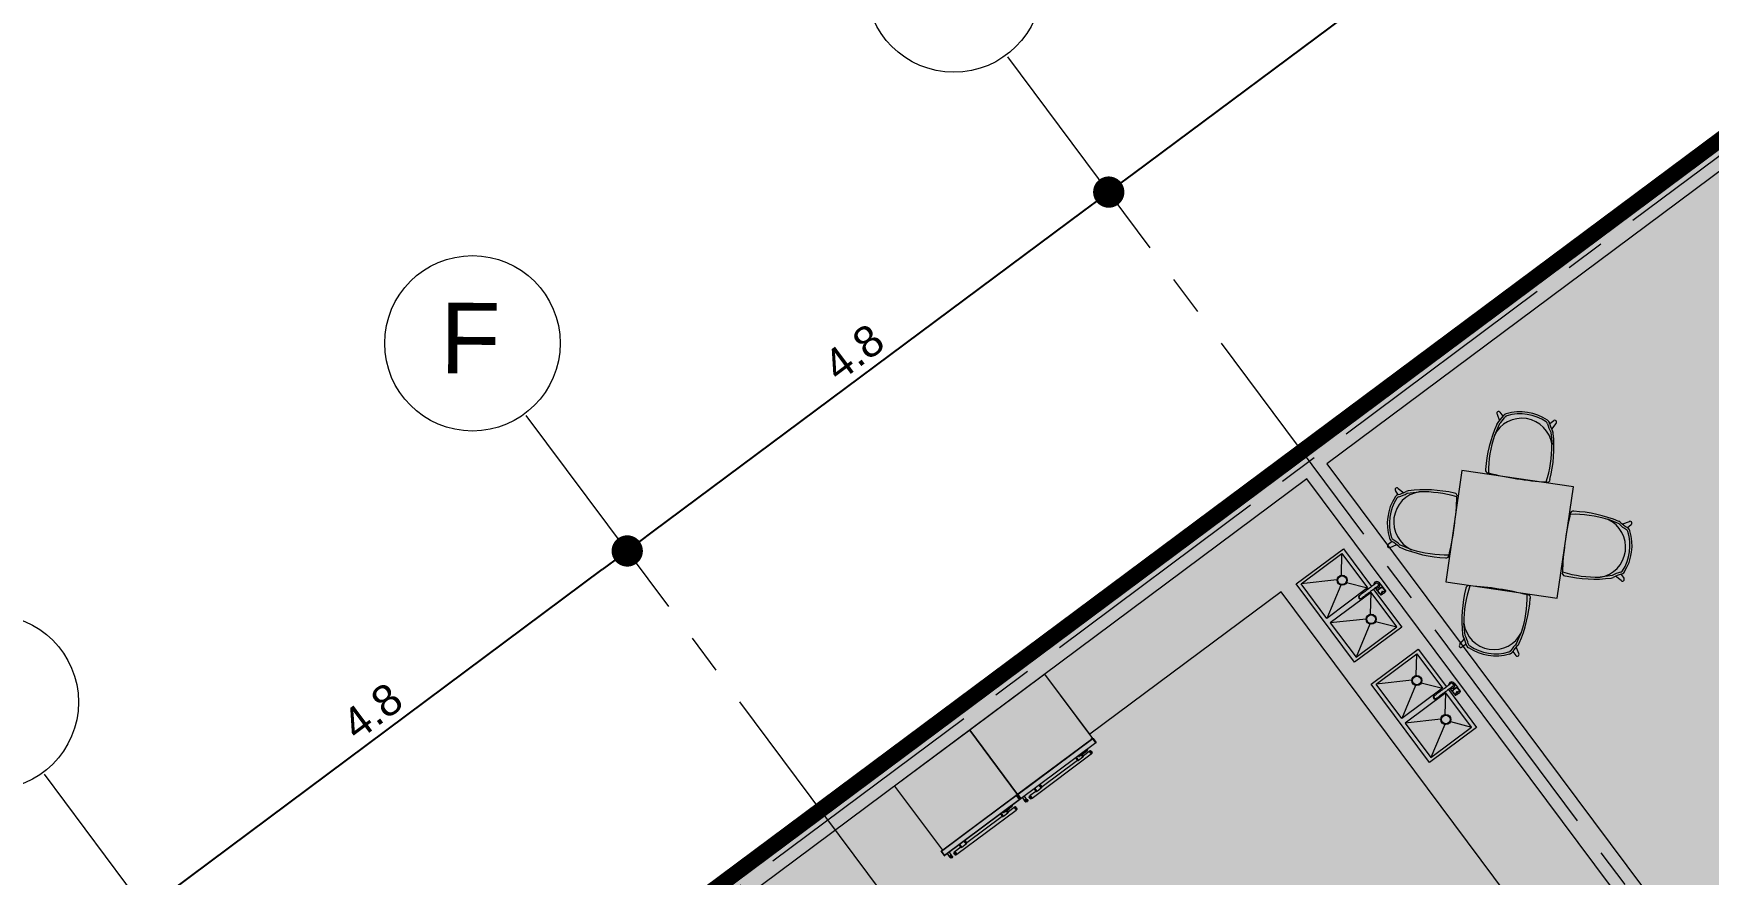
# Model space of a CAD drawing. Header units: metres. Extents: x -466 to 1322, y -1072 to 50.
# Drawn here: x 18.31 to 31.69, y -186.21 to -179.48 of the extents above; entities that cross this region are included whole.
import ezdxf

# ---------------------------------------------------------------- set-up
doc = ezdxf.new("R2010")
doc.units = ezdxf.units.M
doc.linetypes.add('CENTER2', pattern=[28.575, 19.05, -3.175, 3.175, -3.175])
doc.linetypes.add('OCULTA2', pattern=[0.3, 0.2, -0.1])
for name, color, linetype, lineweight in [('A - Hatch muros', 4, 'Continuous', 0), ('A - MURO BAJO', 2, 'Continuous', 0), ('A - TXT 100 -1', 2, 'Continuous', 0), ('A-COTAS', 41, 'Continuous', 0), ('A-EJES', 61, 'CENTER2', 0), ('A-Furn-Ktch', 122, 'Continuous', 5), ('A-MUEBLES', 5, 'Continuous', 0), ('A-MURO INT', 4, 'Continuous', 0)]:
    doc.layers.add(name, color=color, linetype=linetype, lineweight=lineweight)
doc.layers.add('Hatch Interior', color=7, linetype='Continuous', lineweight=0, true_color=0xaf6350)
doc.layers.add('Poligono Fisico', color=3, linetype='Continuous')
doc.styles.get("Standard").update_dxf_attribs({"font": 'arial.ttf'})
doc.styles.add('Style-Arial', font='arial.ttf')
doc.dimstyles.new('ISO-25', dxfattribs={"dimscale": 0.1, "dimtxt": 2.5, "dimasz": 2.5, "dimexe": 1.25, "dimexo": 0.625, "dimtad": 1, "dimdsep": 46, "dimtxsty": 'Standard', "dimblk": 'DOT', "dimcen": 2.5, "dimadec": 0, "dimazin": 0, "dimtfac": 1, "dimtmove": 0, "dimatfit": 3, "dimfxl": 1, "dimarcsym": 0})

# ---------------------------------------------------------------- blocks, each defined once
blk = doc.blocks.new('_Dot')
at = {"color": 0, "linetype": 'ByBlock', "lineweight": -2}
blk.add_line((-0.5, 0), (-1, 0), dxfattribs=at)
at = {"color": 0, "linetype": 'ByBlock', "const_width": 0.5}
blk.add_lwpolyline([(-0.25, 0, 1), (0.25, 0, 1)], format="xyb", close=True, dxfattribs=at)
blk = doc.blocks.new('*D115')
at = {"layer": 'A-COTAS', "color": 0, "lineweight": -2, "transparency": 16777216}
for p, q in [((23.012, -183.571), (22.975, -183.521)), ((19.402, -186.34), (22.849, -183.77)), ((19.164, -186.439), (19.127, -186.389))]:
    blk.add_line(p, q, dxfattribs=at)
at = {"layer": 'Defpoints', "color": 0, "transparency": 16777216}
for p in [(23.05, -183.621), (23.05, -183.621), (19.201, -186.489)]:
    blk.add_point(p, dxfattribs=at)
at = {"layer": 'A-COTAS', "color": 0, "lineweight": -2, "transparency": 16777216, "xscale": 0.25, "yscale": 0.25, "zscale": 0.25}
for p, rotation in [((23.05, -183.621), 36.69961023290219), ((19.201, -186.489), 216.6996102329022)]:
    blk.add_blockref('_Dot', p, dxfattribs=dict(at, rotation=rotation))
at = {"layer": 'A-COTAS', "color": 0, "transparency": 16777216, "insert": (21.012, -184.903), "char_height": 0.25, "attachment_point": 5, "rotation": 36.6996}
blk.add_mtext('4.8', dxfattribs=at)
blk = doc.blocks.new('*D116')
at = {"layer": 'A-COTAS', "color": 0, "lineweight": -2, "transparency": 16777216}
for p, q in [((26.935, -180.801), (26.973, -180.852)), ((23.25, -183.471), (26.698, -180.902)), ((23.012, -183.571), (22.975, -183.521))]:
    blk.add_line(p, q, dxfattribs=at)
at = {"layer": 'Defpoints', "color": 0, "transparency": 16777216}
for p in [(26.897, -180.751), (26.898, -180.752), (23.05, -183.621)]:
    blk.add_point(p, dxfattribs=at)
at = {"layer": 'A-COTAS', "color": 0, "lineweight": -2, "transparency": 16777216, "xscale": 0.25, "yscale": 0.25, "zscale": 0.25}
for p, rotation in [((26.898, -180.752), 36.69961023290219), ((23.05, -183.621), 216.6996102329022)]:
    blk.add_blockref('_Dot', p, dxfattribs=dict(at, rotation=rotation))
at = {"layer": 'A-COTAS', "color": 0, "transparency": 16777216, "insert": (24.86, -182.034), "char_height": 0.25, "attachment_point": 5, "rotation": 36.6996}
blk.add_mtext('4.8', dxfattribs=at)
blk = doc.blocks.new('*D117')
at = {"layer": 'A-COTAS', "color": 0, "lineweight": -2, "transparency": 16777216}
for p, q in [((30.783, -177.932), (30.822, -177.984)), ((27.099, -180.603), (30.546, -178.033)), ((26.935, -180.801), (26.973, -180.852))]:
    blk.add_line(p, q, dxfattribs=at)
at = {"layer": 'Defpoints', "color": 0, "transparency": 16777216}
for p in [(30.746, -177.882), (30.747, -177.884), (26.897, -180.751)]:
    blk.add_point(p, dxfattribs=at)
at = {"layer": 'A-COTAS', "color": 0, "lineweight": -2, "transparency": 16777216, "xscale": 0.25, "yscale": 0.25, "zscale": 0.25}
for p, rotation in [((30.747, -177.884), 36.69961023290219), ((26.898, -180.752), 216.6996102329022)]:
    blk.add_blockref('_Dot', p, dxfattribs=dict(at, rotation=rotation))
at = {"layer": 'A-COTAS', "color": 0, "transparency": 16777216, "insert": (28.709, -179.165), "char_height": 0.25, "attachment_point": 5, "rotation": 36.6996}
blk.add_mtext('4.8', dxfattribs=at)

msp = doc.modelspace()

# ---------------------------------------------------------------- hatches: boundary and pattern name
at = {"layer": 'A - Hatch muros', "transparency": 33554687}
h = msp.add_hatch(color=256, dxfattribs=at)
h.dxf.hatch_style = 1
h.paths.add_polyline_path([(50.66, -172.625), (45.609, -176.39), (43.733, -171.677), (28.642, -182.925), (31.571, -186.853), (30.684, -187.514), (30.565, -187.354), (31.291, -186.813), (28.482, -183.044), (8.494, -197.943), (8.291, -197.845), (48.887, -167.586), (49.155, -168.261), (48.969, -168.335), (48.797, -167.902), (43.899, -171.553), (45.295, -175.067), (45.699, -176.074), (50.583, -172.433), (50.399, -171.968), (50.584, -171.894), (52.102, -175.709), (51.917, -175.783), (51.732, -175.318), (46.847, -178.959), (48.172, -182.287), (53.641, -180.115), (53.456, -179.65), (53.641, -179.577), (53.9, -180.227), (54.085, -180.692), (53.899, -180.766), (53.715, -180.301), (48.246, -182.473), (48.848, -183.985), (49.947, -186.747), (55.415, -184.575), (55.23, -184.11), (55.417, -184.036), (55.86, -185.152), (55.674, -185.225), (55.489, -184.761), (50.021, -186.932), (50.624, -188.444), (51.279, -190.091), (56.746, -187.92), (56.562, -187.455), (56.749, -187.381), (57.007, -188.031), (51.26, -190.314), (51.167, -190.351), (50.437, -188.518), (46.605, -178.891), (51.655, -175.126)])
at = {"layer": 'Hatch Interior', "transparency": 33554687}
h = msp.add_hatch(color=256, dxfattribs=at)
h.dxf.hatch_style = 1
h.paths.add_polyline_path([(8.291, -197.845), (48.887, -167.586), (57.007, -188.031), (51.152, -190.357), (45.606, -176.392), (17.738, -197.164), (15.527, -194.197), (9.712, -198.532)])
h.paths.add_polyline_path([(29.401, -202.386), (27.181, -206.977), (48.833, -217.445), (51.053, -212.854)])
h.paths.add_polyline_path([(51.89, -192.149), (57.711, -189.837), (59.568, -194.48), (53.769, -196.783), (53.69, -196.749)])
h.paths.add_polyline_path([(18.147, -194.365), (16.543, -195.56), (15.527, -194.197), (15.367, -194.317), (17.458, -197.123), (13.264, -200.249), (13.467, -200.347), (17.738, -197.164), (16.662, -195.721), (18.266, -194.525), (19.342, -195.969), (21.466, -194.385), (21.347, -194.225), (19.222, -195.808), (17.25, -193.162), (20.177, -190.981), (22.268, -193.787), (22.348, -193.728), (20.257, -190.921), (23.103, -188.8), (25.075, -191.446), (23.032, -192.972), (23.152, -193.132), (29.323, -188.529), (29.203, -188.369), (25.236, -191.326), (23.144, -188.52), (17.131, -193.002)])
h.paths.add_polyline_path([(46.605, -178.891), (51.655, -175.126), (51.732, -175.318), (46.847, -178.959), (48.165, -182.29), (53.648, -180.112), (53.722, -180.298), (48.239, -182.476), (51.271, -190.094), (56.754, -187.917), (56.563, -187.455), (56.749, -187.381), (57.007, -188.031), (51.152, -190.357), (43.733, -171.677), (28.482, -183.044), (27.959, -183.434), (8.494, -197.943), (8.291, -197.845), (48.887, -167.586), (49.155, -168.261), (48.969, -168.335), (48.797, -167.902), (43.899, -171.553), (45.609, -176.39)], flags=16)
h.paths.add_polyline_path([(53.69, -196.749), (53.769, -196.783), (59.568, -194.48), (58.53, -191.869), (55.557, -193.05), (55.631, -193.235), (58.605, -192.054), (59.494, -194.294), (55.66, -195.816), (55.521, -195.872), (53.825, -196.545), (52.935, -194.306)], flags=17)
h.paths.add_polyline_path([(55.079, -190.884), (55.2, -190.838), (55.248, -190.815)], flags=16)
h.paths.add_polyline_path([(57.514, -189.917), (57.722, -189.833), (57.165, -190.054)])
h.paths.add_polyline_path([(52.414, -191.941), (51.89, -192.149), (51.89, -192.149)], flags=16)

# ---------------------------------------------------------------- linework, layer by layer
at = {"layer": 'A - MURO BAJO', "ltscale": 0.05}
msp.add_lwpolyline([(30.725, -187.234), (28.275, -183.947), (26.746, -185.086), (26.388, -184.605)], dxfattribs=at)
at = {"layer": 'A - TXT 100 -1'}
for centre in [(25.661, -179.093), (21.813, -181.961), (17.964, -184.83)]:
    msp.add_circle(centre, 0.701, dxfattribs=at)
at = {"layer": 'A-EJES', "ltscale": 0.1}
for p, q in [((46.36, -169.594), (4.656, -200.679)), ((34.06, -190.361), (26.08, -179.655)), ((30.212, -193.229), (22.232, -182.523)), ((26.363, -196.098), (18.383, -185.392))]:
    msp.add_line(p, q, dxfattribs=at)
at = {"layer": 'A-Furn-Ktch'}
for points in [[(29.014, -183.928), (29.24, -184.23), (28.863, -184.511), (28.396, -183.884), (28.773, -183.603), (28.998, -183.906)], [(28.757, -183.815), (28.762, -183.641)], [(28.722, -183.853), (28.436, -183.884)], [(28.753, -183.894), (28.641, -184.16)], [(28.799, -183.872), (28.967, -183.917)], [(28.982, -183.918), (28.973, -183.925)], [(28.99, -183.912), (28.982, -183.918)], [(28.998, -183.906), (28.99, -183.912)], [(29.006, -183.9), (28.998, -183.906)], [(29.013, -183.895), (29.006, -183.9)], [(29.017, -183.892), (29.013, -183.895)], [(29.018, -183.891), (29.017, -183.892)], [(29.022, -183.889), (29.018, -183.891)], [(29.024, -183.887), (29.022, -183.889)], [(29.029, -183.917), (29.023, -183.922)], [(29.026, -183.885), (29.024, -183.887)], [(29.027, -183.884), (29.026, -183.885)], [(29.03, -183.883), (29.027, -183.884)], [(29.03, -183.916), (29.029, -183.917)], [(29.046, -183.939), (29.029, -183.917)], [(29.032, -183.881), (29.03, -183.882)], [(29.03, -183.882), (29.03, -183.883)], [(29.033, -183.914), (29.03, -183.916)], [(29.033, -183.88), (29.032, -183.881)], [(29.035, -183.878), (29.033, -183.88)], [(29.035, -183.913), (29.033, -183.914)], [(29.04, -183.878), (29.035, -183.878)], [(29.038, -183.91), (29.035, -183.913)], [(29.04, -183.908), (29.038, -183.91)], [(29.043, -183.877), (29.04, -183.878)], [(29.043, -183.907), (29.04, -183.908)], [(29.047, -183.879), (29.043, -183.877)], [(29.046, -183.904), (29.043, -183.906)], [(29.043, -183.906), (29.043, -183.907)], [(29.047, -183.904), (29.046, -183.904)], [(29.049, -183.88), (29.047, -183.879)], [(29.048, -183.903), (29.047, -183.904)], [(29.049, -183.902), (29.048, -183.903)], [(29.052, -183.882), (29.049, -183.88)], [(29.051, -183.9), (29.049, -183.902)], [(29.051, -183.9), (29.053, -183.896)], [(29.054, -183.886), (29.052, -183.882)], [(29.053, -183.896), (29.055, -183.893)], [(29.055, -183.889), (29.054, -183.886)], [(29.055, -183.893), (29.055, -183.889)], [(29.062, -183.92), (29.057, -183.924)], [(29.06, -183.876), (29.086, -183.909)], [(29.067, -183.916), (29.062, -183.92)], [(29.065, -183.923), (29.069, -183.919)], [(29.072, -183.913), (29.067, -183.916)], [(29.069, -183.919), (29.07, -183.919)], [(29.07, -183.919), (29.075, -183.916)], [(29.072, -183.913), (29.078, -183.91)], [(29.072, -183.913), (29.078, -183.91)], [(29.08, -183.914), (29.075, -183.916)], [(29.082, -183.909), (29.078, -183.91)], [(29.08, -183.914), (29.084, -183.912)], [(29.085, -183.909), (29.082, -183.909)], [(29.086, -183.911), (29.084, -183.911)], [(29.084, -183.912), (29.086, -183.912)], [(29.085, -183.909), (29.086, -183.909)], [(29.087, -183.91), (29.085, -183.909)], [(29.086, -183.909), (29.086, -183.912)], [(29.087, -183.91), (29.086, -183.912)], [(29.086, -183.911), (29.086, -183.912)], [(29.086, -183.912), (29.086, -183.912)], [(29.086, -183.912), (29.087, -183.912)], [(29.088, -183.913), (29.087, -183.912)], [(29.088, -183.912), (29.109, -183.941)], [(29.107, -183.94), (29.088, -183.913)], [(28.905, -183.976), (28.899, -183.98)], [(28.901, -183.979), (28.903, -183.977)], [(28.911, -183.971), (28.905, -183.976)], [(28.916, -183.967), (28.911, -183.971)], [(28.921, -183.997), (28.915, -184.002)], [(28.923, -183.962), (28.916, -183.967)], [(28.927, -183.993), (28.921, -183.997)], [(28.931, -183.956), (28.923, -183.962)], [(28.932, -183.989), (28.927, -183.993)], [(28.938, -183.951), (28.931, -183.956)], [(28.939, -183.984), (28.932, -183.989)], [(28.947, -183.944), (28.938, -183.951)], [(28.947, -183.978), (28.939, -183.984)], [(28.956, -183.938), (28.947, -183.944)], [(28.954, -183.973), (28.947, -183.978)], [(28.963, -183.966), (28.954, -183.973)], [(28.964, -183.931), (28.956, -183.938)], [(28.972, -183.959), (28.963, -183.966)], [(28.973, -183.925), (28.964, -183.931)], [(28.981, -183.953), (28.972, -183.959)], [(28.99, -183.946), (28.981, -183.953)], [(28.989, -184.127), (28.994, -183.953)], [(28.998, -183.94), (28.99, -183.946)], [(29.006, -183.934), (28.998, -183.94)], [(29.014, -183.928), (29.006, -183.934)], [(29.023, -183.922), (29.014, -183.928)], [(29.045, -183.939), (29.046, -183.935)], [(29.046, -183.939), (29.045, -183.939)], [(29.046, -183.935), (29.049, -183.932)], [(29.047, -183.941), (29.046, -183.939)], [(29.048, -183.94), (29.047, -183.941)], [(29.048, -183.94), (29.048, -183.942)], [(29.049, -183.94), (29.048, -183.94)], [(29.048, -183.942), (29.069, -183.971)], [(29.048, -183.942), (29.048, -183.943)], [(29.063, -183.962), (29.048, -183.943)], [(29.052, -183.928), (29.049, -183.932)], [(29.052, -183.928), (29.049, -183.932)], [(29.051, -183.935), (29.049, -183.938)], [(29.049, -183.938), (29.049, -183.94)], [(29.051, -183.935), (29.055, -183.931)], [(29.057, -183.924), (29.052, -183.928)], [(29.054, -183.927), (29.052, -183.928)], [(29.055, -183.931), (29.059, -183.927)], [(29.059, -183.927), (29.065, -183.923)], [(29.068, -183.969), (29.07, -183.967)], [(29.069, -183.971), (29.068, -183.969)], [(29.069, -183.969), (29.07, -183.967)], [(29.07, -183.972), (29.069, -183.969)], [(29.07, -183.972), (29.069, -183.971)], [(29.07, -183.967), (29.072, -183.963)], [(29.07, -183.967), (29.072, -183.963)], [(29.07, -183.969), (29.071, -183.967)], [(29.071, -183.971), (29.07, -183.969)], [(29.071, -183.972), (29.07, -183.972)], [(29.071, -183.972), (29.07, -183.972)], [(29.07, -183.972), (29.07, -183.972)], [(29.07, -183.972), (29.071, -183.972)], [(29.071, -183.967), (29.073, -183.963)], [(29.071, -183.971), (29.073, -183.972)], [(29.071, -183.972), (29.074, -183.972)], [(29.075, -183.959), (29.072, -183.963)], [(29.076, -183.96), (29.072, -183.963)], [(29.077, -183.959), (29.073, -183.963)], [(29.073, -183.972), (29.075, -183.972)], [(29.078, -183.971), (29.074, -183.972)], [(29.08, -183.955), (29.075, -183.959)], [(29.075, -183.972), (29.078, -183.971)], [(29.08, -183.955), (29.076, -183.96)], [(29.081, -183.955), (29.077, -183.959)], [(29.079, -183.97), (29.078, -183.971)], [(29.079, -183.949), (29.08, -183.948)], [(29.079, -183.949), (29.08, -183.948)], [(29.079, -183.949), (29.08, -183.948)], [(29.081, -183.951), (29.079, -183.949)], [(29.079, -183.949), (29.079, -183.949)], [(29.081, -183.951), (29.079, -183.949)], [(29.079, -183.949), (29.079, -183.949)], [(29.081, -183.951), (29.079, -183.949)], [(29.079, -183.949), (29.079, -183.949)], [(29.083, -183.968), (29.079, -183.97)], [(29.081, -183.945), (29.08, -183.945)], [(29.08, -183.945), (29.081, -183.946)], [(29.08, -183.945), (29.081, -183.946)], [(29.081, -183.945), (29.08, -183.945)], [(29.081, -183.946), (29.08, -183.947)], [(29.081, -183.946), (29.08, -183.947)], [(29.081, -183.946), (29.08, -183.947)], [(29.08, -183.947), (29.08, -183.948)], [(29.08, -183.947), (29.08, -183.948)], [(29.08, -183.947), (29.08, -183.948)], [(29.084, -183.952), (29.08, -183.955)], [(29.083, -183.953), (29.08, -183.955)], [(29.082, -183.944), (29.081, -183.945)], [(29.082, -183.944), (29.081, -183.945)], [(29.082, -183.945), (29.081, -183.945)], [(29.081, -183.945), (29.081, -183.946)], [(29.081, -183.951), (29.081, -183.952)], [(29.081, -183.951), (29.081, -183.952)], [(29.081, -183.952), (29.081, -183.951)], [(29.081, -183.952), (29.082, -183.953)], [(29.081, -183.952), (29.082, -183.953)], [(29.085, -183.952), (29.081, -183.955)], [(29.082, -183.953), (29.081, -183.952)], [(29.083, -183.944), (29.082, -183.944)], [(29.083, -183.944), (29.082, -183.945)], [(29.083, -183.944), (29.082, -183.944)], [(29.083, -183.952), (29.082, -183.953)], [(29.082, -183.953), (29.083, -183.952)], [(29.083, -183.952), (29.082, -183.953)], [(29.083, -183.944), (29.084, -183.944)], [(29.083, -183.944), (29.084, -183.944)], [(29.083, -183.944), (29.084, -183.944)], [(29.084, -183.952), (29.083, -183.953)], [(29.083, -183.953), (29.083, -183.952)], [(29.084, -183.952), (29.083, -183.953)], [(29.083, -183.953), (29.083, -183.952)], [(29.083, -183.953), (29.083, -183.952)], [(29.084, -183.952), (29.083, -183.953)], [(29.089, -183.965), (29.083, -183.968)], [(29.085, -183.944), (29.084, -183.944)], [(29.086, -183.945), (29.084, -183.944)], [(29.086, -183.945), (29.084, -183.944)], [(29.084, -183.952), (29.085, -183.952)], [(29.085, -183.952), (29.084, -183.952)], [(29.085, -183.952), (29.084, -183.952)], [(29.086, -183.945), (29.085, -183.944)], [(29.086, -183.952), (29.085, -183.952)], [(29.085, -183.952), (29.086, -183.952)], [(29.086, -183.952), (29.085, -183.952)], [(29.087, -183.946), (29.086, -183.945)], [(29.087, -183.946), (29.086, -183.945)], [(29.086, -183.945), (29.087, -183.946)], [(29.091, -183.948), (29.086, -183.952)], [(29.086, -183.95), (29.086, -183.952)], [(29.087, -183.95), (29.086, -183.95)], [(29.087, -183.951), (29.086, -183.952)], [(29.087, -183.951), (29.086, -183.952)], [(29.087, -183.946), (29.088, -183.947)], [(29.087, -183.946), (29.088, -183.947)], [(29.087, -183.946), (29.088, -183.947)], [(29.088, -183.947), (29.087, -183.948)], [(29.088, -183.947), (29.087, -183.948)], [(29.09, -183.947), (29.087, -183.95)], [(29.087, -183.948), (29.088, -183.949)], [(29.087, -183.948), (29.088, -183.949)], [(29.087, -183.948), (29.087, -183.95)], [(29.088, -183.948), (29.087, -183.948)], [(29.088, -183.949), (29.087, -183.95)], [(29.088, -183.949), (29.087, -183.95)], [(29.087, -183.95), (29.087, -183.951)], [(29.087, -183.95), (29.087, -183.951)], [(29.09, -183.947), (29.088, -183.949)], [(29.088, -183.947), (29.088, -183.948)], [(29.093, -183.961), (29.089, -183.965)], [(29.095, -183.944), (29.09, -183.947)], [(29.096, -183.945), (29.09, -183.947)], [(29.096, -183.945), (29.091, -183.948)], [(29.098, -183.958), (29.093, -183.961)], [(29.095, -183.944), (29.101, -183.941)], [(29.096, -183.945), (29.101, -183.942)], [(29.096, -183.945), (29.101, -183.942)], [(29.102, -183.953), (29.098, -183.958)], [(29.105, -183.94), (29.101, -183.941)], [(29.104, -183.941), (29.101, -183.942)], [(29.105, -183.942), (29.101, -183.942)], [(29.106, -183.95), (29.102, -183.953)], [(29.108, -183.941), (29.104, -183.941)], [(29.107, -183.94), (29.105, -183.94)], [(29.107, -183.941), (29.105, -183.942)], [(29.107, -183.949), (29.106, -183.95)], [(29.107, -183.94), (29.109, -183.941)], [(29.109, -183.942), (29.107, -183.941)], [(29.109, -183.946), (29.107, -183.949)], [(29.109, -183.946), (29.107, -183.949)], [(29.11, -183.942), (29.108, -183.941)], [(29.109, -183.941), (29.11, -183.943)], [(29.109, -183.942), (29.11, -183.944)], [(29.11, -183.943), (29.109, -183.946)], [(29.11, -183.944), (29.109, -183.946)], [(29.11, -183.942), (29.11, -183.943)], [(28.955, -184.165), (28.668, -184.196)], [(29.031, -184.184), (29.2, -184.228)], [(28.985, -184.206), (28.874, -184.471)], [(29.612, -184.729), (29.838, -185.032), (29.461, -185.313), (28.994, -184.686), (29.37, -184.405), (29.596, -184.708)], [(29.355, -184.617), (29.36, -184.443)], [(29.32, -184.655), (29.034, -184.686)], [(29.35, -184.696), (29.239, -184.961)], [(29.396, -184.674), (29.565, -184.718)], [(29.58, -184.72), (29.571, -184.726)], [(29.588, -184.714), (29.58, -184.72)], [(29.596, -184.708), (29.588, -184.714)], [(29.604, -184.702), (29.596, -184.708)], [(29.61, -184.697), (29.604, -184.702)], [(29.614, -184.694), (29.61, -184.697)], [(29.62, -184.723), (29.612, -184.729)], [(29.616, -184.693), (29.614, -184.694)], [(29.619, -184.69), (29.616, -184.693)], [(29.622, -184.689), (29.619, -184.69)], [(29.627, -184.719), (29.62, -184.723)], [(29.624, -184.687), (29.622, -184.689)], [(29.625, -184.686), (29.624, -184.687)], [(29.627, -184.684), (29.625, -184.686)], [(29.628, -184.684), (29.627, -184.684)], [(29.631, -184.716), (29.627, -184.718)], [(29.627, -184.718), (29.627, -184.719)], [(29.643, -184.741), (29.627, -184.719)], [(29.63, -184.683), (29.628, -184.684)], [(29.633, -184.68), (29.63, -184.682)], [(29.63, -184.682), (29.63, -184.683)], [(29.632, -184.714), (29.631, -184.716)], [(29.635, -184.712), (29.632, -184.714)], [(29.637, -184.679), (29.633, -184.68)], [(29.638, -184.71), (29.635, -184.712)], [(29.641, -184.679), (29.637, -184.679)], [(29.64, -184.708), (29.638, -184.71)], [(29.641, -184.708), (29.64, -184.708)], [(29.644, -184.68), (29.641, -184.679)], [(29.643, -184.706), (29.641, -184.708)], [(29.644, -184.705), (29.643, -184.706)], [(29.647, -184.682), (29.644, -184.68)], [(29.646, -184.704), (29.644, -184.705)], [(29.647, -184.704), (29.646, -184.704)], [(29.65, -184.684), (29.647, -184.682)], [(29.649, -184.702), (29.647, -184.704)], [(29.649, -184.702), (29.651, -184.698)], [(29.651, -184.688), (29.65, -184.684)], [(29.652, -184.691), (29.651, -184.688)], [(29.651, -184.698), (29.652, -184.694)], [(29.652, -184.694), (29.652, -184.691)], [(29.66, -184.721), (29.654, -184.726)], [(29.658, -184.678), (29.684, -184.711)], [(29.665, -184.718), (29.66, -184.721)], [(29.662, -184.725), (29.667, -184.721)], [(29.67, -184.715), (29.665, -184.718)], [(29.667, -184.721), (29.668, -184.72)], [(29.668, -184.72), (29.673, -184.718)], [(29.67, -184.715), (29.676, -184.712)], [(29.67, -184.715), (29.676, -184.712)], [(29.678, -184.715), (29.673, -184.718)], [(29.679, -184.711), (29.676, -184.712)], [(29.678, -184.715), (29.682, -184.714)], [(29.682, -184.711), (29.679, -184.711)], [(29.682, -184.711), (29.684, -184.711)], [(29.684, -184.712), (29.682, -184.711)], [(29.683, -184.713), (29.682, -184.712)], [(29.682, -184.714), (29.683, -184.714)], [(29.683, -184.713), (29.684, -184.713)], [(29.683, -184.714), (29.684, -184.713)], [(29.684, -184.711), (29.684, -184.713)], [(29.684, -184.712), (29.684, -184.713)], [(29.684, -184.713), (29.685, -184.714)], [(29.685, -184.714), (29.707, -184.743)], [(29.686, -184.714), (29.685, -184.714)], [(29.705, -184.742), (29.686, -184.714)], [(29.503, -184.777), (29.496, -184.782)], [(29.499, -184.78), (29.5, -184.779)], [(29.508, -184.773), (29.503, -184.777)], [(29.514, -184.769), (29.508, -184.773)], [(29.519, -184.799), (29.512, -184.804)], [(29.52, -184.764), (29.514, -184.769)], [(29.524, -184.795), (29.519, -184.799)], [(29.528, -184.758), (29.52, -184.764)], [(29.53, -184.791), (29.524, -184.795)], [(29.536, -184.753), (29.528, -184.758)], [(29.536, -184.786), (29.53, -184.791)], [(29.544, -184.746), (29.536, -184.753)], [(29.545, -184.78), (29.536, -184.786)], [(29.553, -184.74), (29.544, -184.746)], [(29.552, -184.774), (29.545, -184.78)], [(29.561, -184.768), (29.552, -184.774)], [(29.562, -184.733), (29.553, -184.74)], [(29.569, -184.761), (29.561, -184.768)], [(29.571, -184.726), (29.562, -184.733)], [(29.578, -184.755), (29.569, -184.761)], [(29.587, -184.748), (29.578, -184.755)], [(29.596, -184.741), (29.587, -184.748)], [(29.587, -184.929), (29.592, -184.755)], [(29.604, -184.735), (29.596, -184.741)], [(29.612, -184.729), (29.604, -184.735)], [(29.643, -184.74), (29.644, -184.737)], [(29.643, -184.741), (29.643, -184.74)], [(29.645, -184.743), (29.643, -184.741)], [(29.644, -184.737), (29.647, -184.734)], [(29.645, -184.742), (29.645, -184.743)], [(29.645, -184.742), (29.645, -184.744)], [(29.646, -184.742), (29.645, -184.742)], [(29.645, -184.744), (29.667, -184.773)], [(29.645, -184.744), (29.646, -184.744)], [(29.649, -184.737), (29.646, -184.74)], [(29.646, -184.74), (29.646, -184.742)], [(29.66, -184.764), (29.646, -184.744)], [(29.65, -184.73), (29.647, -184.734)], [(29.65, -184.73), (29.647, -184.734)], [(29.649, -184.737), (29.652, -184.733)], [(29.654, -184.726), (29.65, -184.73)], [(29.652, -184.729), (29.65, -184.73)], [(29.652, -184.733), (29.657, -184.729)], [(29.657, -184.729), (29.662, -184.725)], [(29.666, -184.771), (29.667, -184.768)], [(29.667, -184.773), (29.666, -184.771)], [(29.667, -184.768), (29.669, -184.764)], [(29.667, -184.768), (29.67, -184.765)], [(29.667, -184.771), (29.667, -184.768)], [(29.667, -184.773), (29.667, -184.771)], [(29.668, -184.774), (29.667, -184.773)], [(29.667, -184.773), (29.668, -184.774)], [(29.668, -184.771), (29.669, -184.769)], [(29.668, -184.773), (29.668, -184.771)], [(29.668, -184.773), (29.67, -184.774)], [(29.669, -184.774), (29.668, -184.774)], [(29.669, -184.774), (29.668, -184.774)], [(29.668, -184.774), (29.669, -184.774)], [(29.673, -184.761), (29.669, -184.764)], [(29.669, -184.769), (29.671, -184.765)], [(29.669, -184.774), (29.672, -184.774)], [(29.673, -184.761), (29.67, -184.765)], [(29.67, -184.774), (29.672, -184.773)], [(29.674, -184.761), (29.671, -184.765)], [(29.675, -184.772), (29.672, -184.774)], [(29.672, -184.773), (29.675, -184.772)], [(29.678, -184.757), (29.673, -184.761)], [(29.678, -184.757), (29.673, -184.761)], [(29.679, -184.757), (29.674, -184.761)], [(29.676, -184.772), (29.675, -184.772)], [(29.677, -184.751), (29.676, -184.75)], [(29.676, -184.75), (29.677, -184.75)], [(29.677, -184.751), (29.676, -184.75)], [(29.676, -184.75), (29.677, -184.75)], [(29.677, -184.751), (29.676, -184.75)], [(29.676, -184.75), (29.677, -184.75)], [(29.681, -184.77), (29.676, -184.772)], [(29.677, -184.748), (29.677, -184.75)], [(29.677, -184.748), (29.677, -184.75)], [(29.678, -184.748), (29.677, -184.748)], [(29.678, -184.748), (29.677, -184.748)], [(29.678, -184.748), (29.677, -184.748)], [(29.677, -184.748), (29.677, -184.75)], [(29.678, -184.753), (29.677, -184.751)], [(29.678, -184.753), (29.677, -184.751)], [(29.678, -184.753), (29.677, -184.751)], [(29.679, -184.746), (29.678, -184.746)], [(29.68, -184.747), (29.678, -184.746)], [(29.678, -184.746), (29.678, -184.747)], [(29.678, -184.746), (29.678, -184.748)], [(29.679, -184.746), (29.678, -184.746)], [(29.678, -184.746), (29.678, -184.747)], [(29.678, -184.747), (29.678, -184.748)], [(29.678, -184.747), (29.678, -184.748)], [(29.678, -184.753), (29.679, -184.754)], [(29.678, -184.753), (29.679, -184.754)], [(29.679, -184.754), (29.678, -184.753)], [(29.682, -184.754), (29.678, -184.757)], [(29.681, -184.755), (29.678, -184.757)], [(29.681, -184.746), (29.679, -184.746)], [(29.681, -184.746), (29.679, -184.746)], [(29.679, -184.754), (29.679, -184.754)], [(29.68, -184.754), (29.679, -184.754)], [(29.679, -184.754), (29.679, -184.754)], [(29.679, -184.754), (29.68, -184.754)], [(29.683, -184.754), (29.679, -184.757)], [(29.679, -184.754), (29.679, -184.754)], [(29.68, -184.754), (29.679, -184.754)], [(29.681, -184.746), (29.68, -184.747)], [(29.681, -184.755), (29.68, -184.754)], [(29.681, -184.755), (29.68, -184.754)], [(29.681, -184.755), (29.68, -184.754)], [(29.681, -184.746), (29.682, -184.746)], [(29.681, -184.746), (29.682, -184.746)], [(29.681, -184.746), (29.682, -184.746)], [(29.682, -184.754), (29.681, -184.755)], [(29.682, -184.754), (29.681, -184.755)], [(29.682, -184.754), (29.681, -184.755)], [(29.686, -184.767), (29.681, -184.77)], [(29.683, -184.746), (29.682, -184.746)], [(29.683, -184.746), (29.682, -184.746)], [(29.683, -184.746), (29.682, -184.746)], [(29.684, -184.754), (29.682, -184.753)], [(29.682, -184.753), (29.682, -184.754)], [(29.682, -184.754), (29.683, -184.754)], [(29.683, -184.754), (29.682, -184.754)], [(29.683, -184.746), (29.683, -184.746)], [(29.685, -184.748), (29.683, -184.746)], [(29.685, -184.748), (29.683, -184.746)], [(29.683, -184.746), (29.685, -184.748)], [(29.683, -184.754), (29.684, -184.754)], [(29.684, -184.754), (29.683, -184.754)], [(29.689, -184.75), (29.684, -184.754)], [(29.684, -184.752), (29.684, -184.754)], [(29.685, -184.752), (29.684, -184.752)], [(29.685, -184.753), (29.684, -184.754)], [(29.685, -184.753), (29.684, -184.754)], [(29.685, -184.748), (29.685, -184.749)], [(29.685, -184.748), (29.685, -184.749)], [(29.685, -184.748), (29.685, -184.749)], [(29.685, -184.749), (29.685, -184.75)], [(29.685, -184.749), (29.685, -184.75)], [(29.688, -184.749), (29.685, -184.752)], [(29.685, -184.749), (29.686, -184.75)], [(29.685, -184.75), (29.686, -184.751)], [(29.685, -184.75), (29.686, -184.751)], [(29.685, -184.75), (29.685, -184.752)], [(29.686, -184.75), (29.685, -184.75)], [(29.686, -184.751), (29.685, -184.752)], [(29.686, -184.751), (29.685, -184.752)], [(29.685, -184.752), (29.685, -184.753)], [(29.685, -184.752), (29.685, -184.753)], [(29.688, -184.749), (29.686, -184.751)], [(29.691, -184.763), (29.686, -184.767)], [(29.693, -184.746), (29.688, -184.749)], [(29.693, -184.746), (29.688, -184.749)], [(29.693, -184.746), (29.689, -184.75)], [(29.696, -184.76), (29.691, -184.763)], [(29.693, -184.746), (29.698, -184.743)], [(29.693, -184.746), (29.699, -184.744)], [(29.693, -184.746), (29.698, -184.744)], [(29.7, -184.755), (29.696, -184.76)], [(29.703, -184.742), (29.698, -184.743)], [(29.703, -184.743), (29.698, -184.744)], [(29.702, -184.743), (29.699, -184.744)], [(29.704, -184.751), (29.7, -184.755)], [(29.706, -184.742), (29.702, -184.743)], [(29.705, -184.742), (29.703, -184.742)], [(29.705, -184.743), (29.703, -184.743)], [(29.706, -184.748), (29.704, -184.751)], [(29.706, -184.748), (29.704, -184.751)], [(29.704, -184.751), (29.704, -184.751)], [(29.705, -184.742), (29.707, -184.743)], [(29.707, -184.744), (29.705, -184.743)], [(29.708, -184.743), (29.706, -184.742)], [(29.707, -184.745), (29.706, -184.748)], [(29.707, -184.746), (29.706, -184.748)], [(29.707, -184.743), (29.707, -184.745)], [(29.708, -184.743), (29.707, -184.745)], [(29.707, -184.744), (29.707, -184.746)], [(29.552, -184.967), (29.266, -184.998)], [(29.629, -184.985), (29.797, -185.03)], [(26.77, -185.12), (26.162, -185.573)], [(26.771, -185.122), (26.163, -185.575)], [(26.755, -185.13), (26.769, -185.119)], [(26.764, -185.123), (26.756, -185.129)], [(26.768, -185.121), (26.77, -185.12)], [(26.77, -185.12), (26.769, -185.119)], [(26.796, -185.154), (26.771, -185.12)], [(26.771, -185.12), (26.796, -185.154)], [(26.795, -185.154), (26.771, -185.122)], [(26.795, -185.15), (26.772, -185.12)], [(26.773, -185.121), (26.797, -185.153)], [(29.583, -185.008), (29.471, -185.273)], [(26.795, -185.154), (26.187, -185.607)], [(26.796, -185.155), (26.187, -185.608)], [(26.285, -185.596), (26.757, -185.244)], [(26.656, -185.261), (26.655, -185.26)], [(26.655, -185.26), (26.656, -185.261)], [(26.726, -185.215), (26.723, -185.217), (26.72, -185.221), (26.716, -185.224), (26.712, -185.227), (26.707, -185.231), (26.7, -185.237), (26.691, -185.244), (26.682, -185.249), (26.677, -185.253), (26.673, -185.256), (26.669, -185.259), (26.666, -185.26), (26.665, -185.26), (26.665, -185.261), (26.664, -185.262), (26.663, -185.262)], [(26.692, -185.267), (26.68, -185.251)], [(26.697, -185.258), (26.688, -185.246)], [(26.694, -185.265), (26.695, -185.263), (26.696, -185.261), (26.696, -185.26), (26.697, -185.259), (26.697, -185.258), (26.696, -185.259)], [(26.742, -185.224), (26.696, -185.259)], [(26.726, -185.207), (26.727, -185.208)], [(26.727, -185.208), (26.726, -185.207)], [(26.727, -185.208), (26.728, -185.21)], [(26.728, -185.211), (26.727, -185.21)], [(26.728, -185.211), (26.727, -185.21)], [(26.727, -185.214), (26.728, -185.214), (26.728, -185.213), (26.728, -185.211)], [(26.749, -185.22), (26.742, -185.224)], [(26.742, -185.224), (26.757, -185.244)], [(26.742, -185.224), (26.75, -185.235)], [(26.749, -185.22), (26.764, -185.24)], [(26.75, -185.235), (26.757, -185.244)], [(26.757, -185.221), (26.765, -185.231)], [(26.757, -185.244), (26.764, -185.24)], [(26.795, -185.15), (26.795, -185.151)], [(26.647, -185.295), (26.365, -185.506)], [(26.633, -185.276), (26.647, -185.295)], [(26.657, -185.293), (26.64, -185.27)], [(26.657, -185.293), (26.655, -185.294)], [(26.656, -185.261), (26.657, -185.263)], [(26.657, -185.261), (26.658, -185.261)], [(26.657, -185.261), (26.659, -185.263)], [(26.657, -185.293), (26.692, -185.267)], [(26.658, -185.261), (26.659, -185.262)], [(26.659, -185.262), (26.659, -185.263)], [(26.659, -185.263), (26.66, -185.263), (26.661, -185.263)], [(26.694, -185.265), (26.692, -185.267)], [(26.301, -185.523), (26.315, -185.543)], [(26.325, -185.541), (26.308, -185.518)], [(26.325, -185.541), (26.359, -185.515)], [(26.359, -185.515), (26.343, -185.492)], [(26.365, -185.506), (26.351, -185.486)], [(26.362, -185.513), (26.359, -185.515)], [(26.362, -185.513), (26.363, -185.511), (26.364, -185.509), (26.364, -185.508), (26.365, -185.507), (26.365, -185.506)], [(26.169, -185.568), (25.561, -186.021)], [(26.17, -185.569), (25.562, -186.023)], [(26.194, -185.602), (25.586, -186.055)], [(26.195, -185.602), (25.587, -186.056)], [(26.125, -185.654), (26.126, -185.656)], [(26.126, -185.656), (26.125, -185.654)], [(26.126, -185.656), (26.127, -185.658)], [(26.127, -185.659), (26.126, -185.657)], [(26.127, -185.659), (26.126, -185.657)], [(26.127, -185.662), (26.128, -185.661), (26.127, -185.66), (26.127, -185.659)], [(26.155, -185.577), (26.169, -185.567)], [(26.164, -185.571), (26.156, -185.577)], [(26.161, -185.571), (26.175, -185.561)], [(26.162, -185.572), (26.161, -185.571)], [(26.161, -185.574), (26.187, -185.609)], [(26.187, -185.609), (26.161, -185.574)], [(26.161, -185.575), (26.161, -185.575)], [(26.185, -185.608), (26.161, -185.576)], [(26.162, -185.572), (26.175, -185.562)], [(26.162, -185.573), (26.176, -185.563)], [(26.162, -185.573), (26.162, -185.572)], [(26.163, -185.575), (26.187, -185.607)], [(26.168, -185.569), (26.169, -185.568)], [(26.169, -185.568), (26.169, -185.567)], [(26.196, -185.602), (26.17, -185.567)], [(26.17, -185.567), (26.196, -185.602)], [(26.194, -185.602), (26.17, -185.569)], [(26.194, -185.598), (26.171, -185.567)], [(26.172, -185.568), (26.196, -185.6)], [(26.175, -185.561), (26.175, -185.562)], [(26.175, -185.562), (26.176, -185.563)], [(26.194, -185.598), (26.195, -185.599)], [(26.227, -185.615), (26.209, -185.592)], [(26.242, -185.604), (26.224, -185.58)], [(26.269, -185.601), (26.262, -185.59)], [(26.27, -185.576), (26.264, -185.581)], [(26.279, -185.601), (26.264, -185.581)], [(26.315, -185.543), (26.27, -185.576)], [(26.285, -185.596), (26.27, -185.576)], [(26.27, -185.576), (26.278, -185.587)], [(26.278, -185.587), (26.285, -185.596)], [(26.279, -185.601), (26.285, -185.596)], [(26.325, -185.541), (26.323, -185.542)], [(25.685, -186.044), (26.157, -185.692)], [(26.047, -185.743), (25.765, -185.953)], [(26.033, -185.723), (26.047, -185.743)], [(26.057, -185.741), (26.04, -185.718)], [(26.055, -185.709), (26.054, -185.707)], [(26.054, -185.707), (26.055, -185.709)], [(26.055, -185.709), (26.057, -185.71)], [(26.057, -185.741), (26.055, -185.742)], [(26.057, -185.709), (26.058, -185.708)], [(26.057, -185.709), (26.058, -185.711)], [(26.057, -185.741), (26.091, -185.715)], [(26.058, -185.708), (26.059, -185.71)], [(26.059, -185.71), (26.058, -185.711)], [(26.058, -185.711), (26.059, -185.711), (26.061, -185.711)], [(26.125, -185.663), (26.123, -185.665), (26.119, -185.669), (26.115, -185.672), (26.111, -185.675), (26.106, -185.678), (26.099, -185.685), (26.09, -185.692), (26.082, -185.697), (26.077, -185.7), (26.073, -185.703), (26.069, -185.706), (26.066, -185.707), (26.065, -185.708), (26.064, -185.709), (26.063, -185.709), (26.062, -185.71)], [(26.091, -185.715), (26.079, -185.699)], [(26.097, -185.706), (26.088, -185.693)], [(26.094, -185.713), (26.091, -185.715)], [(26.094, -185.713), (26.095, -185.711), (26.096, -185.709), (26.096, -185.708), (26.097, -185.707), (26.097, -185.706), (26.096, -185.706)], [(26.142, -185.672), (26.096, -185.706)], [(26.148, -185.667), (26.142, -185.672)], [(26.142, -185.672), (26.157, -185.692)], [(26.142, -185.672), (26.15, -185.682)], [(26.148, -185.667), (26.163, -185.687)], [(26.15, -185.682), (26.157, -185.692)], [(26.157, -185.668), (26.164, -185.679)], [(26.157, -185.692), (26.163, -185.687)], [(25.56, -186.022), (25.586, -186.056)], [(25.586, -186.056), (25.56, -186.022)], [(25.561, -186.022), (25.56, -186.023)], [(25.561, -186.019), (25.574, -186.009)], [(25.561, -186.02), (25.575, -186.009)], [(25.561, -186.02), (25.561, -186.019)], [(25.562, -186.02), (25.561, -186.02)], [(25.585, -186.056), (25.561, -186.024)], [(25.562, -186.02), (25.576, -186.01)], [(25.562, -186.023), (25.586, -186.055)], [(25.574, -186.009), (25.575, -186.009)], [(25.575, -186.009), (25.576, -186.01)], [(25.626, -186.063), (25.609, -186.039)], [(25.641, -186.051), (25.624, -186.028)], [(25.669, -186.048), (25.661, -186.038)], [(25.67, -186.024), (25.663, -186.029)], [(25.678, -186.049), (25.663, -186.029)], [(25.715, -185.99), (25.67, -186.024)], [(25.685, -186.044), (25.67, -186.024)], [(25.67, -186.024), (25.677, -186.034)], [(25.677, -186.034), (25.685, -186.044)], [(25.678, -186.049), (25.685, -186.044)], [(25.7, -185.971), (25.715, -185.99)], [(25.724, -185.988), (25.708, -185.966)], [(25.724, -185.988), (25.723, -185.989)], [(25.724, -185.988), (25.759, -185.962)], [(25.759, -185.962), (25.742, -185.94)], [(25.765, -185.953), (25.75, -185.934)], [(25.761, -185.961), (25.759, -185.962)], [(25.761, -185.961), (25.762, -185.959), (25.763, -185.957), (25.764, -185.955), (25.764, -185.955), (25.765, -185.953)]]:
    msp.add_lwpolyline(points, dxfattribs=at)
for points in [[(28.436, -183.884), (28.762, -183.641), (28.967, -183.917), (28.641, -184.16)], [(28.874, -184.471), (29.2, -184.228), (28.994, -183.953), (28.668, -184.196)], [(29.034, -184.686), (29.36, -184.443), (29.565, -184.718), (29.239, -184.961)], [(25.787, -185.053), (26.17, -185.567), (26.771, -185.119), (26.388, -184.605)], [(29.471, -185.273), (29.797, -185.03), (29.592, -184.755), (29.266, -184.998)], [(25.187, -185.5), (25.57, -186.014), (26.17, -185.567), (25.787, -185.053)]]:
    msp.add_lwpolyline(points, close=True, dxfattribs=at)
for centre, radius in [((28.763, -183.855), 0.0402), ((28.763, -183.855), 0.0351), ((28.995, -184.167), 0.0402), ((28.995, -184.167), 0.0351), ((29.36, -184.657), 0.0402), ((29.36, -184.657), 0.0351), ((29.592, -184.968), 0.0402), ((29.592, -184.968), 0.0351)]:
    msp.add_circle(centre, radius, dxfattribs=at)
for centre in [(29.041, -183.891), (29.639, -184.693)]:
    msp.add_arc(centre, 0.0247, 249.9544, 183.4448, dxfattribs=at)
for points in [[(28.966, -183.917), (28.967, -183.917), (28.967, -183.916), (28.966, -183.915)], [(28.996, -183.955), (28.995, -183.954), (28.994, -183.954), (28.994, -183.954)], [(29.564, -184.719), (29.564, -184.719), (29.565, -184.718), (29.564, -184.717)], [(29.593, -184.756), (29.593, -184.756), (29.592, -184.756), (29.591, -184.756)], [(26.768, -185.123), (26.767, -185.123), (26.765, -185.123), (26.765, -185.124)], [(26.772, -185.12), (26.771, -185.119), (26.77, -185.119), (26.769, -185.12)], [(26.77, -185.12), (26.77, -185.12), (26.769, -185.12), (26.769, -185.12)], [(26.771, -185.121), (26.77, -185.121), (26.77, -185.121), (26.77, -185.121)], [(26.771, -185.121), (26.77, -185.121), (26.77, -185.121), (26.77, -185.121)], [(26.772, -185.122), (26.772, -185.121), (26.771, -185.121), (26.771, -185.121)], [(26.771, -185.121), (26.771, -185.121), (26.771, -185.122), (26.771, -185.122)], [(26.772, -185.12), (26.772, -185.12), (26.772, -185.12), (26.772, -185.12)], [(26.656, -185.262), (26.683, -185.249), (26.707, -185.231), (26.727, -185.21)], [(26.657, -185.262), (26.683, -185.249), (26.706, -185.232), (26.726, -185.211)], [(26.659, -185.263), (26.684, -185.249), (26.706, -185.232), (26.727, -185.213)], [(26.726, -185.216), (26.727, -185.216), (26.727, -185.215), (26.728, -185.215)], [(26.727, -185.212), (26.728, -185.212), (26.728, -185.211), (26.728, -185.211)], [(26.757, -185.221), (26.755, -185.218), (26.751, -185.218), (26.748, -185.22)], [(26.764, -185.241), (26.767, -185.239), (26.767, -185.235), (26.765, -185.232)], [(26.795, -185.154), (26.796, -185.155), (26.796, -185.155), (26.797, -185.155)], [(26.796, -185.155), (26.796, -185.155), (26.796, -185.154), (26.796, -185.154)], [(26.796, -185.156), (26.796, -185.156), (26.796, -185.155), (26.796, -185.155)], [(26.796, -185.156), (26.796, -185.156), (26.796, -185.155), (26.796, -185.155)], [(26.647, -185.296), (26.649, -185.296), (26.652, -185.296), (26.655, -185.295)], [(26.657, -185.264), (26.657, -185.264), (26.658, -185.264), (26.658, -185.263)], [(26.661, -185.265), (26.662, -185.264), (26.662, -185.264), (26.663, -185.264)], [(26.056, -185.71), (26.082, -185.697), (26.106, -185.679), (26.126, -185.657)], [(26.057, -185.709), (26.083, -185.696), (26.106, -185.679), (26.125, -185.658)], [(26.058, -185.711), (26.083, -185.697), (26.106, -185.68), (26.127, -185.66)], [(26.127, -185.66), (26.127, -185.659), (26.127, -185.659), (26.128, -185.658)], [(26.161, -185.572), (26.16, -185.573), (26.16, -185.575), (26.161, -185.576)], [(26.161, -185.572), (26.16, -185.573), (26.16, -185.575), (26.161, -185.576)], [(26.162, -185.574), (26.162, -185.575), (26.161, -185.575), (26.161, -185.575)], [(26.162, -185.574), (26.162, -185.575), (26.161, -185.575), (26.161, -185.575)], [(26.161, -185.575), (26.161, -185.576), (26.161, -185.576), (26.162, -185.577)], [(26.162, -185.576), (26.162, -185.576), (26.161, -185.575), (26.161, -185.575)], [(26.162, -185.573), (26.162, -185.573), (26.162, -185.573), (26.162, -185.573)], [(26.167, -185.57), (26.166, -185.57), (26.165, -185.571), (26.164, -185.572)], [(26.172, -185.568), (26.171, -185.567), (26.169, -185.566), (26.168, -185.567)], [(26.169, -185.568), (26.169, -185.568), (26.169, -185.568), (26.169, -185.568)], [(26.17, -185.569), (26.17, -185.569), (26.17, -185.569), (26.169, -185.569)], [(26.17, -185.569), (26.17, -185.569), (26.17, -185.569), (26.169, -185.569)], [(26.172, -185.569), (26.171, -185.569), (26.171, -185.568), (26.17, -185.569)], [(26.171, -185.568), (26.17, -185.569), (26.17, -185.569), (26.171, -185.57)], [(26.172, -185.568), (26.172, -185.568), (26.172, -185.568), (26.172, -185.568)], [(26.185, -185.609), (26.186, -185.609), (26.186, -185.609), (26.187, -185.609)], [(26.186, -185.61), (26.187, -185.609), (26.187, -185.609), (26.186, -185.608)], [(26.187, -185.609), (26.187, -185.609), (26.187, -185.609), (26.188, -185.609)], [(26.187, -185.609), (26.187, -185.609), (26.187, -185.609), (26.188, -185.609)], [(26.195, -185.602), (26.195, -185.602), (26.196, -185.603), (26.196, -185.603)], [(26.195, -185.603), (26.195, -185.603), (26.196, -185.603), (26.196, -185.603)], [(26.195, -185.603), (26.195, -185.603), (26.196, -185.603), (26.196, -185.603)], [(26.196, -185.603), (26.196, -185.602), (26.196, -185.602), (26.196, -185.601)], [(26.263, -185.581), (26.26, -185.584), (26.26, -185.588), (26.262, -185.591)], [(26.27, -185.601), (26.272, -185.604), (26.276, -185.604), (26.279, -185.602)], [(26.315, -185.543), (26.318, -185.543), (26.321, -185.543), (26.323, -185.542)], [(26.046, -185.744), (26.049, -185.744), (26.051, -185.744), (26.054, -185.743)], [(26.056, -185.712), (26.057, -185.711), (26.057, -185.711), (26.058, -185.711)], [(26.061, -185.712), (26.061, -185.712), (26.062, -185.711), (26.062, -185.711)], [(26.126, -185.664), (26.126, -185.663), (26.127, -185.663), (26.127, -185.663)], [(26.157, -185.669), (26.155, -185.666), (26.151, -185.665), (26.148, -185.667)], [(26.163, -185.688), (26.166, -185.686), (26.167, -185.682), (26.165, -185.679)], [(25.561, -186.02), (25.56, -186.021), (25.56, -186.022), (25.56, -186.023)], [(25.561, -186.02), (25.56, -186.021), (25.56, -186.022), (25.56, -186.023)], [(25.562, -186.024), (25.561, -186.023), (25.561, -186.023), (25.56, -186.023)], [(25.562, -186.021), (25.561, -186.021), (25.561, -186.021), (25.561, -186.021)], [(25.561, -186.022), (25.561, -186.022), (25.561, -186.022), (25.561, -186.023)], [(25.561, -186.022), (25.561, -186.022), (25.561, -186.022), (25.561, -186.023)], [(25.561, -186.023), (25.561, -186.023), (25.561, -186.024), (25.561, -186.024)], [(25.585, -186.056), (25.585, -186.057), (25.586, -186.057), (25.586, -186.057)], [(25.586, -186.057), (25.586, -186.057), (25.586, -186.056), (25.586, -186.056)], [(25.586, -186.057), (25.587, -186.057), (25.587, -186.057), (25.587, -186.057)], [(25.586, -186.057), (25.587, -186.057), (25.587, -186.057), (25.587, -186.057)], [(25.663, -186.029), (25.66, -186.031), (25.659, -186.035), (25.661, -186.038)], [(25.669, -186.049), (25.671, -186.051), (25.676, -186.052), (25.678, -186.05)], [(25.715, -185.991), (25.717, -185.991), (25.72, -185.991), (25.723, -185.99)]]:
    msp.add_open_spline(points, degree=3, dxfattribs=at)
for points, knots in [([(28.898, -183.98), (28.893, -183.985), (28.892, -183.992), (28.897, -183.998), (28.901, -184.003), (28.909, -184.005), (28.915, -184.001)], [0, 0, 0, 0, 1, 1, 1, 2, 2, 2, 2]), ([(28.902, -183.977), (28.897, -183.982), (28.896, -183.989), (28.9, -183.995), (28.904, -184), (28.912, -184.002), (28.918, -183.998)], [0, 0, 0, 0, 1, 1, 1, 2, 2, 2, 2]), ([(29.495, -184.781), (29.49, -184.786), (29.49, -184.794), (29.494, -184.8), (29.499, -184.805), (29.506, -184.806), (29.512, -184.803)], [0, 0, 0, 0, 1, 1, 1, 2, 2, 2, 2]), ([(29.499, -184.779), (29.495, -184.784), (29.494, -184.791), (29.498, -184.796), (29.502, -184.802), (29.509, -184.803), (29.515, -184.8)], [0, 0, 0, 0, 1, 1, 1, 2, 2, 2, 2]), ([(26.248, -185.609), (26.244, -185.604), (26.236, -185.603), (26.231, -185.607), (26.225, -185.611), (26.224, -185.619), (26.228, -185.624), (26.233, -185.63), (26.24, -185.631), (26.246, -185.627), (26.251, -185.623), (26.253, -185.615), (26.248, -185.609)], [0, 0, 0, 0, 1, 1, 1, 2, 2, 2, 3, 3, 3, 4, 4, 4, 4]), ([(26.244, -185.613), (26.242, -185.61), (26.237, -185.609), (26.235, -185.612), (26.232, -185.614), (26.231, -185.618), (26.233, -185.621), (26.235, -185.624), (26.239, -185.624), (26.242, -185.622), (26.245, -185.62), (26.246, -185.616), (26.244, -185.613)], [0, 0, 0, 0, 1, 1, 1, 2, 2, 2, 3, 3, 3, 4, 4, 4, 4]), ([(25.648, -186.057), (25.644, -186.051), (25.636, -186.05), (25.63, -186.054), (25.625, -186.059), (25.624, -186.066), (25.628, -186.072), (25.632, -186.078), (25.64, -186.079), (25.645, -186.075), (25.651, -186.07), (25.652, -186.063), (25.648, -186.057)], [0, 0, 0, 0, 1, 1, 1, 2, 2, 2, 3, 3, 3, 4, 4, 4, 4]), ([(25.643, -186.061), (25.641, -186.058), (25.637, -186.057), (25.634, -186.059), (25.631, -186.061), (25.631, -186.065), (25.633, -186.068), (25.635, -186.071), (25.639, -186.072), (25.642, -186.07), (25.645, -186.068), (25.645, -186.063), (25.643, -186.061)], [0, 0, 0, 0, 1, 1, 1, 2, 2, 2, 3, 3, 3, 4, 4, 4, 4])]:
    msp.add_open_spline(points, degree=3, knots=knots, dxfattribs=at)
at = {"layer": 'A-MUEBLES', "color": 5}
for p, q in [((30.002, -182.528), (30.022, -182.581)), ((30.049, -182.543), (30.025, -182.511)), ((30.422, -182.602), (30.455, -182.578)), ((30.019, -182.609), (29.98, -182.697)), ((30.431, -182.673), (30.441, -182.769)), ((30.471, -182.602), (30.436, -182.646)), ((29.721, -182.978), (29.591, -183.869)), ((30.611, -183.108), (29.721, -182.978)), ((30.481, -183.999), (30.611, -183.108)), ((29.212, -183.171), (29.189, -183.138)), ((29.211, -183.121), (29.256, -183.156)), ((29.284, -183.16), (29.38, -183.148)), ((30.976, -183.405), (30.887, -183.368)), ((31.057, -183.387), (31.004, -183.408)), ((31.042, -183.435), (31.074, -183.409)), ((29.162, -183.544), (29.13, -183.57)), ((29.148, -183.592), (29.2, -183.57)), ((29.228, -183.573), (29.317, -183.61)), ((29.591, -183.869), (30.481, -183.999)), ((30.921, -183.818), (30.825, -183.831)), ((30.993, -183.857), (30.948, -183.823)), ((30.992, -183.808), (31.016, -183.841)), ((29.746, -184.296), (29.735, -184.199)), ((30.157, -184.36), (30.196, -184.271)), ((29.705, -184.367), (29.74, -184.323)), ((29.755, -184.367), (29.721, -184.39)), ((30.127, -184.425), (30.152, -184.457)), ((30.174, -184.44), (30.154, -184.388))]:
    msp.add_line(p, q, dxfattribs=at)
for centre, radius, start, end in [((30.199, -182.804), 0.244, 8.0759, 154.126), ((30.199, -182.804), 0.244, 8.0759, 154.126), ((30.013, -182.52), 0.0141, 37.1157, 217.4292), ((29.845, -182.424), 0.236, 313.2522, 329.863), ((29.845, -182.424), 0.253, 313.2522, 329.863), ((30.087, -182.564), 0.0425, 106.1918, 149.863), ((30.087, -182.564), 0.0255, 106.1918, 149.863), ((30.184, -182.9), 0.392, 56.0102, 106.1918), ((30.184, -182.9), 0.375, 56.0102, 106.1918), ((30.38, -182.61), 0.0425, 12.3389, 56.0102), ((30.463, -182.59), 0.0141, 304.7727, 125.0862), ((30.961, -183.037), 1.053, 156.1119, 176.3177), ((30.885, -182.992), 0.952, 161.939, 180.263), ((30.036, -182.627), 0.0425, 133.2522, 156.1119), ((30.38, -182.61), 0.0255, 12.3389, 56.0102), ((30.652, -182.55), 0.253, 192.3389, 208.9497), ((30.652, -182.55), 0.236, 192.3389, 208.9497), ((29.403, -182.793), 1.053, 345.8843, 6.09), ((30.408, -182.685), 0.0425, 6.09, 28.9497), ((29.488, -182.774), 0.952, 341.939, 0.263), ((29.931, -182.975), 0.022, 164.0427, 275.7599), ((29.2, -183.13), 0.0141, 35.97, 216.2835), ((30.547, -180.575), 2.499, 255.7124, 266.4895), ((30.403, -183.049), 0.022, 246.442, 358.1592), ((29.516, -183.402), 0.392, 147.2075, 197.3891), ((29.516, -183.402), 0.375, 147.2075, 197.3891), ((29.419, -183.389), 0.244, 99.2732, 245.3233), ((29.419, -183.389), 0.244, 99.2732, 245.3233), ((29.222, -183.212), 0.0425, 103.5362, 147.2075), ((29.222, -183.212), 0.0255, 103.5362, 147.2075), ((29.156, -182.941), 0.236, 283.5362, 300.147), ((29.156, -182.941), 0.253, 283.5362, 300.147), ((29.296, -183.182), 0.0425, 97.2873, 120.147), ((29.425, -184.185), 1.053, 77.0816, 97.2873), ((29.404, -184.1), 0.952, 73.1363, 91.4603), ((27.184, -183.085), 2.499, 346.9097, 357.6868), ((29.66, -183.18), 0.022, 337.6393, 89.3565), ((33.02, -183.893), 2.499, 166.9097, 177.6868), ((30.608, -183.325), 0.022, 75.24, 186.9572), ((30.611, -184.28), 0.952, 73.1363, 91.4603), ((30.568, -184.356), 1.053, 67.3092, 87.515), ((30.785, -183.59), 0.244, 279.2732, 65.3233), ((30.785, -183.59), 0.244, 279.2732, 65.3233), ((30.958, -183.423), 0.0425, 44.4495, 67.3092), ((31.065, -183.398), 0.0141, 308.313, 128.6265), ((29.182, -183.507), 0.0425, 197.3891, 241.0603), ((29.182, -183.507), 0.0255, 197.3891, 241.0603), ((31.157, -183.228), 0.253, 224.4495, 241.0603), ((31.157, -183.228), 0.236, 224.4495, 241.0603), ((30.688, -183.577), 0.375, 327.2075, 17.3891), ((30.688, -183.577), 0.392, 327.2075, 17.3891), ((31.022, -183.472), 0.0255, 17.3891, 61.0603), ((31.022, -183.472), 0.0425, 17.3891, 61.0603), ((29.139, -183.581), 0.0141, 128.313, 308.6265), ((29.047, -183.751), 0.236, 44.4495, 61.0603), ((29.047, -183.751), 0.253, 44.4495, 61.0603), ((29.246, -183.555), 0.0425, 224.4495, 247.3092), ((29.636, -182.623), 1.053, 247.3092, 267.515), ((29.593, -182.699), 0.952, 253.1363, 271.4603), ((29.596, -183.654), 0.022, 255.24, 6.9572), ((30.983, -183.766), 0.0255, 283.5362, 327.2075), ((30.773, -184.176), 1.053, 165.8843, 186.09), ((30.688, -184.195), 0.952, 161.939, 180.263), ((29.774, -183.92), 0.022, 66.442, 178.1592), ((29.629, -186.394), 2.499, 75.7124, 86.4895), ((30.544, -183.798), 0.022, 157.6393, 269.3565), ((30.8, -182.878), 0.952, 253.1363, 271.4603), ((30.78, -182.793), 1.053, 257.0816, 277.2873), ((30.908, -183.796), 0.0425, 277.2873, 300.147), ((31.048, -184.037), 0.253, 103.5362, 120.147), ((31.048, -184.037), 0.236, 103.5362, 120.147), ((30.983, -183.766), 0.0425, 283.5362, 327.2075), ((31.004, -183.849), 0.0141, 215.97, 36.2835), ((29.215, -183.932), 1.053, 336.1119, 356.3177), ((29.291, -183.976), 0.952, 341.939, 0.263), ((30.246, -183.994), 0.022, 344.0427, 95.7599), ((29.768, -184.283), 0.0425, 186.09, 208.9497), ((29.524, -184.418), 0.236, 12.3389, 28.9497), ((29.977, -184.165), 0.244, 188.0759, 334.126), ((29.977, -184.165), 0.244, 188.0759, 334.126), ((29.524, -184.418), 0.253, 12.3389, 28.9497), ((29.713, -184.379), 0.0141, 124.7727, 305.0862), ((29.796, -184.359), 0.0425, 192.3389, 236.0102), ((29.796, -184.359), 0.0255, 192.3389, 236.0102), ((29.992, -184.068), 0.392, 236.0102, 286.1918), ((29.992, -184.068), 0.375, 236.0102, 286.1918), ((30.09, -184.404), 0.0255, 286.1918, 329.863), ((30.09, -184.404), 0.0425, 286.1918, 329.863), ((30.331, -184.545), 0.253, 133.2522, 149.863), ((30.331, -184.545), 0.236, 133.2522, 149.863), ((30.163, -184.449), 0.0141, 217.1157, 37.4292), ((30.14, -184.341), 0.0425, 313.2522, 336.1119)]:
    msp.add_arc(centre, radius, start, end, dxfattribs=at)
at = {"layer": 'A-MURO INT'}
msp.add_lwpolyline([(43.733, -171.677), (28.642, -182.925), (31.571, -186.853), (30.684, -187.514), (30.565, -187.354), (31.291, -186.813), (28.482, -183.044), (8.494, -197.943), (8.291, -197.845), (48.887, -167.586)], dxfattribs=at)
at = {"layer": 'Poligono Fisico', "color": 5, "linetype": 'OCULTA2', "const_width": 0.125}
msp.add_lwpolyline([(50.856, -218.239), (9.06, -197.271), (50.464, -166.41), (65.813, -205.058)], close=True, dxfattribs=at)

# ---------------------------------------------------------------- texts
at = {"layer": 'A - TXT 100 -1', "style": 'Style-Arial'}
msp.add_text('F', height=0.564, rotation=359.7227, dxfattribs=at).set_placement((21.554, -182.2))

# ---------------------------------------------------------------- dimensions: what is measured, and where the dimension line sits
at = {"layer": 'A-COTAS'}
for base, p1, p2, picture, middle in [((30.747, -177.884), (26.897, -180.751), (30.746, -177.882), '*D117', (28.709, -179.165)), ((26.898, -180.752), (23.05, -183.621), (26.897, -180.751), '*D116', (24.86, -182.034))]:
    dim = msp.add_linear_dim(base=base, p1=p1, p2=p2, angle=36.6996, dimstyle='ISO-25', override={"dimtmove": 1}, dxfattribs=at)
    dim.commit()
    dim.dimension.update_dxf_attribs({"geometry": picture, "text_midpoint": middle})
dim = msp.add_linear_dim(base=(23.05, -183.621), p1=(19.201, -186.489), p2=(23.05, -183.621), angle=36.6996, dimstyle='ISO-25', dxfattribs=at)
dim.commit()
dim.dimension.update_dxf_attribs({"geometry": '*D115', "text_midpoint": (21.012, -184.903)})

doc.saveas('drawing.dxf')
